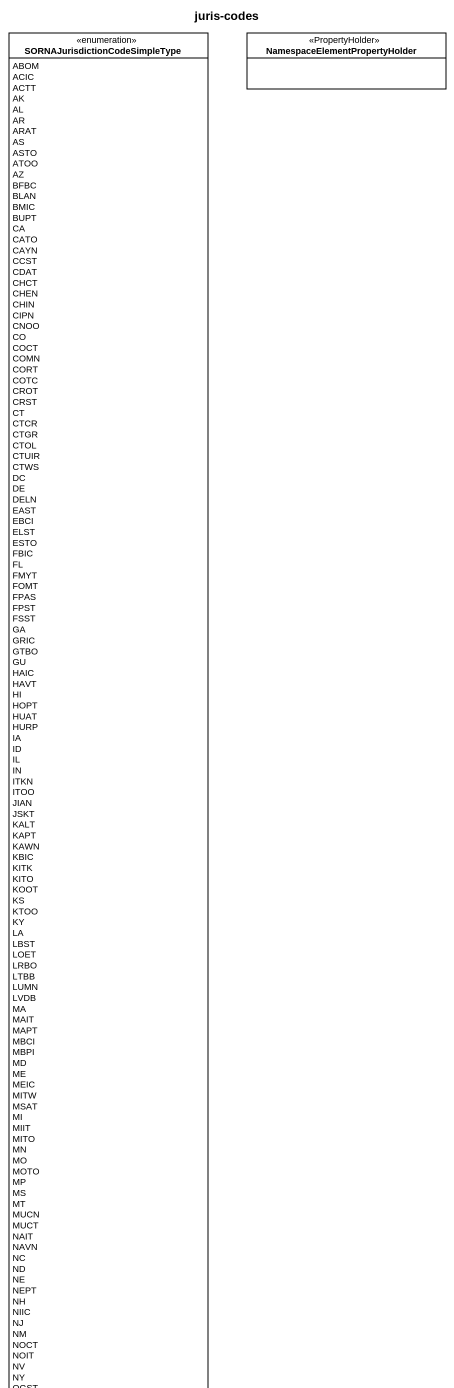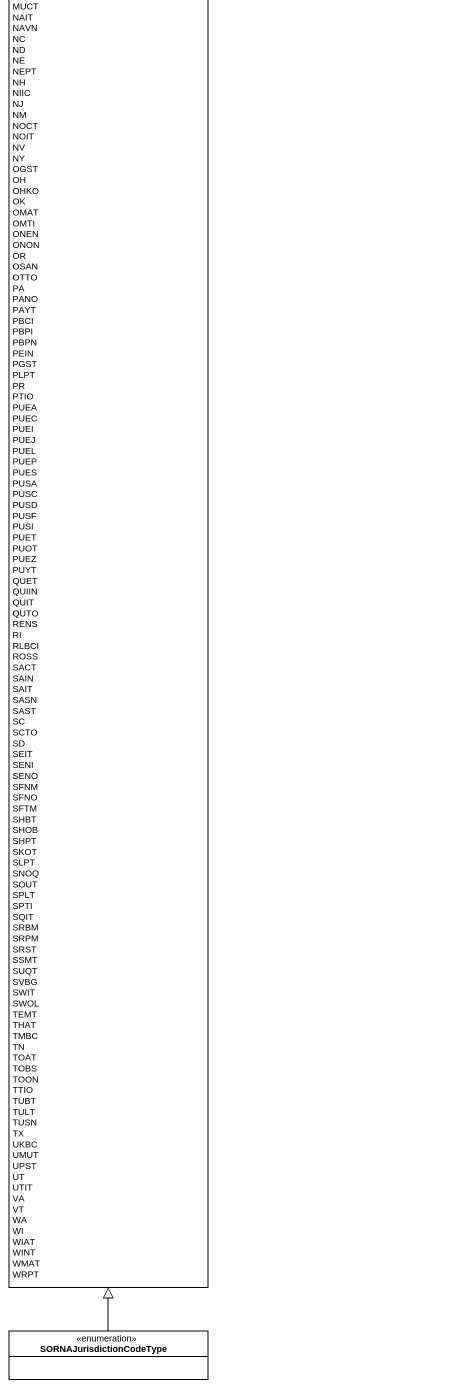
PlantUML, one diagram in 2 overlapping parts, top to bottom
@startuml
title juris-codes
hide circle
hide empty members
enum "SORNAJurisdictionCodeSimpleType" as SORNAJurisdictionCodeSimpleT {
  ABOM
  ACIC
  ACTT
  AK
  AL
  AR
  ARAT
  AS
  ASTO
  ATOO
  AZ
  BFBC
  BLAN
  BMIC
  BUPT
  CA
  CATO
  CAYN
  CCST
  CDAT
  CHCT
  CHEN
  CHIN
  CIPN
  CNOO
  CO
  COCT
  COMN
  CORT
  COTC
  CROT
  CRST
  CT
  CTCR
  CTGR
  CTOL
  CTUIR
  CTWS
  DC
  DE
  DELN
  EAST
  EBCI
  ELST
  ESTO
  FBIC
  FL
  FMYT
  FOMT
  FPAS
  FPST
  FSST
  GA
  GRIC
  GTBO
  GU
  HAIC
  HAVT
  HI
  HOPT
  HUAT
  HURP
  IA
  ID
  IL
  IN
  ITKN
  ITOO
  JIAN
  JSKT
  KALT
  KAPT
  KAWN
  KBIC
  KITK
  KITO
  KOOT
  KS
  KTOO
  KY
  LA
  LBST
  LOET
  LRBO
  LTBB
  LUMN
  LVDB
  MA
  MAIT
  MAPT
  MBCI
  MBPI
  MD
  ME
  MEIC
  MITW
  MSAT
  MI
  MIIT
  MITO
  MN
  MO
  MOTO
  MP
  MS
  MT
  MUCN
  MUCT
  NAIT
  NAVN
  NC
  ND
  NE
  NEPT
  NH
  NIIC
  NJ
  NM
  NOCT
  NOIT
  NV
  NY
  OGST
  OH
  OHKO
  OK
  OMAT
  OMTI
  ONEN
  ONON
  OR
  OSAN
  OTTO
  PA
  PANO
  PAYT
  PBCI
  PBPI
  PBPN
  PEIN
  PGST
  PLPT
  PR
  PTIO
  PUEA
  PUEC
  PUEI
  PUEJ
  PUEL
  PUEP
  PUES
  PUSA
  PUSC
  PUSD
  PUSF
  PUSI
  PUET
  PUOT
  PUEZ
  PUYT
  QUET
  QUIIN
  QUIT
  QUTO
  RENS
  RI
  RLBCI
  ROSS
  SACT
  SAIN
  SAIT
  SASN
  SAST
  SC
  SCTO
  SD
  SEIT
  SENI
  SENO
  SFNM
  SFNO
  SFTM
  SHBT
  SHOB
  SHPT
  SKOT
  SLPT
  SNOQ
  SOUT
  SPLT
  SPTI
  SQIT
  SRBM
  SRPM
  SRST
  SSMT
  SUQT
  SVBG
  SWIT
  SWOL
  TEMT
  THAT
  TMBC
  TN
  TOAT
  TOBS
  TOON
  TTIO
  TUBT
  TULT
  TUSN
  TX
  UKBC
  UMUT
  UPST
  UT
  UTIT
  VA
  VT
  WA
  WI
  WIAT
  WINT
  WMAT
  WRPT
}
class "NamespaceElementPropertyHolder" as NamespaceElementPropertyHold <<PropertyHolder>>
enum SORNAJurisdictionCodeType
SORNAJurisdictionCodeType -up-|> SORNAJurisdictionCodeSimpleT
@enduml
